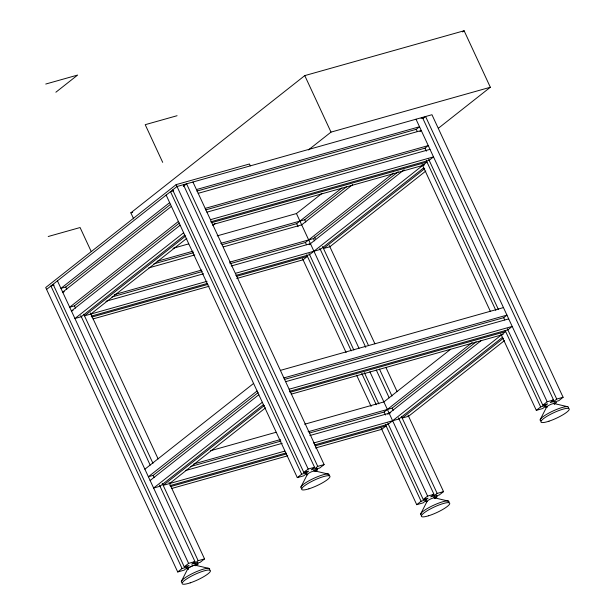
<?xml version="1.0" encoding="UTF-8"?>
<svg xmlns="http://www.w3.org/2000/svg" width="615" height="615" viewBox="0 0 615 615"><rect width="100%" height="100%" fill="white"/><g stroke="black" fill="none" stroke-linecap="round" stroke-linejoin="round"><path stroke-width="0.92" d="M181.463 581.152L187.821 568.698M300.958 486.919L307.362 474.396M420.706 513.856L427.102 501.333M540.278 419.476L546.635 407.03M55.88 92.219L77.621 75.068L45.756 84.04M133.678 218.909L130.849 212.828L304.779 75.607L464.11 30.75L490.34 87.261L438.387 128.243M250.313 165.873L249.436 163.99L176.144 184.623L45.702 287.536L177.727 571.965L184.1 570.174L187.367 567.599M46.579 289.419L177.02 186.506L431.953 114.728L563.109 397.275L558.758 400.711L553.977 402.056M183.316 186.383L186.576 183.816L317.732 466.362L314.473 468.938L311.282 469.829L314.549 467.262L183.393 184.715M169.648 202.619L60.947 288.374L65.72 287.028L170.678 204.226M171.393 206.386L62.692 292.14L64.283 291.695M178.388 221.454L69.687 307.216L74.469 305.863L179.419 223.061M180.141 225.221L71.432 310.982L73.031 310.529M183.639 232.754L74.93 318.516L81.303 316.717L184.761 235.099M185.699 235.976L84.493 315.826L207.063 281.316M90.866 314.027L186.822 238.32M212.798 225.374L215.058 223.599M308.415 149.937L331.008 132.117L490.34 87.261M462.603 31.942L464.11 30.75M217.21 235.86L296.445 213.551L321.937 193.441M421.091 118.449L422.39 117.419L553.546 399.965L550.287 402.541L553.469 401.641L556.736 399.074L563.109 397.275M422.974 118.58L425.58 116.527L556.736 399.074M222.053 244.67L296.684 223.66L341.925 187.967M196.877 191.088L416.255 129.319L419.515 126.752L196.446 189.551M220.708 243.394L304.725 219.739L346.706 186.622M352.672 184.631L301.696 224.852L223.383 246.899M419.96 131.549L421.267 130.518L198.199 193.325M229.879 263.766L305.424 242.495L393.4 173.092M205.618 209.923L424.996 148.161L428.263 145.586L205.195 208.393M229.457 262.228L313.466 238.574L398.182 171.746M309.13 244.716L404.147 169.755M423.758 167.81L320.307 249.429L235.622 273.275M424.696 168.687L323.498 248.529L329.871 246.738L425.826 171.031M144.879 469.207L253.588 383.445M257.085 390.979L148.376 476.74L153.158 475.395L258.115 392.593M150.129 480.507L258.83 394.745M262.328 402.287L153.627 488.041L160 486.25L263.451 404.632M264.389 405.508L163.183 485.35L284.783 451.118M169.556 483.559L265.519 407.853M450.603 349.274L383.883 401.918L304.61 424.235M177.727 571.965L182.078 568.537L186.86 567.191L189.036 565.477L184.254 566.822L53.098 284.268M184.254 566.822L188.597 563.386L194.97 561.595L159.462 485.089M166.15 195.078L297.306 477.632L301.65 474.196L306.431 472.85L308.607 471.136L303.825 472.481L172.669 189.935M303.825 472.481L308.177 469.053L314.549 467.262M309.453 433.045L384.121 412.027L472.097 342.617M284.315 379.455L503.693 317.686L506.952 315.118L283.884 377.918M194.97 561.595L191.711 564.17L194.901 563.271L198.161 560.696L204.534 558.904L169.017 482.398M306.939 473.266L303.679 475.833L297.306 477.632M308.107 431.768L392.162 408.106L476.125 341.863M195.839 565.762L198.015 564.047L197.207 562.31M204.534 558.904L200.183 562.333L195.409 563.678M315.41 471.428L317.586 469.714L316.779 467.977M192.949 182.017L324.105 464.571L319.762 468L314.98 469.345M387.827 414.249L481.337 340.472M502.455 337.335L398.997 418.961L313.358 443.069M503.393 338.219L402.187 418.062L408.56 416.263L504.515 340.564M381.215 428.171L416.732 504.677L421.083 501.24L425.857 499.895L428.032 498.181L423.251 499.526L387.742 423.02M423.251 499.526L427.602 496.097L433.975 494.306L398.459 417.8M500.795 333.837L536.303 410.336L540.654 406.907L545.428 405.562L547.604 403.847L542.822 405.193L507.313 328.687M542.822 405.193L547.173 401.764L553.546 399.965M426.364 500.31L423.105 502.878L416.732 504.677M433.975 494.306L430.715 496.874L433.898 495.982L437.157 493.407L443.538 491.616L408.022 415.11M545.936 405.969L542.676 408.545L536.303 410.336M547.166 406.615L545.866 407.645L545.059 405.908M434.836 498.473L437.011 496.759L436.204 495.021M443.538 491.616L439.187 495.044L434.405 496.39M554.407 404.14L556.583 402.425L554.192 403.094M177.074 115.712L145.209 124.684L162.691 162.36M173.684 190.758L170.493 191.649L301.65 474.196M130.849 212.828L132.694 212.306M48.216 236.506L80.081 227.535L91.205 251.512M206.94 212.16L430.008 149.353M210.438 219.693L433.506 156.887L429.155 160.315L210.699 221.823M211.291 222.761L426.987 162.037L309.583 254.656L235.883 275.405M212.475 224.636L424.458 164.951M172.992 248.306L188.651 243.901M54.112 285.091L50.922 285.983L182.078 568.537M157.14 261.29L193.072 251.174M153.881 263.866L193.494 252.711M148.753 267.909L194.817 254.941M114.29 294.654L201.812 270.008M111.953 296.968L202.243 271.546M105.903 301.273L203.565 273.775M231.202 265.995L310.437 243.686M91.235 316.133L207.317 283.446M91.827 317.071L207.908 284.384M236.468 276.343L307.415 256.37L303.064 259.799L236.729 278.472M93.003 318.939L209.092 286.259M280.386 370.384L503.454 307.585M285.637 381.684L508.705 318.885M289.135 389.218L512.203 326.419L507.852 329.848L289.396 391.355M289.98 392.293L505.676 331.562L388.28 424.181L314.534 444.945M291.164 394.161L503.147 334.483M210.591 450.703L276.035 432.284M193.81 463.948L280.455 439.556M190.55 466.524L280.878 441.093M185.423 470.575L282.2 443.323M309.86 435.535L390.725 412.773M169.817 485.689L285.96 452.986M170.409 486.626L286.552 453.924M315.126 445.883L386.105 425.895L381.754 429.332L315.387 448.012M171.593 488.502L287.735 455.8M317.732 466.362L324.105 464.571M313.604 470.836L317.586 469.714M194.824 564.947L198.015 564.047M433.829 497.658L437.011 496.759M554.138 403.555L567.691 406.715M434.474 497.835L448.373 501.079M314.726 470.898L328.625 474.142M195.324 565.231L209.023 568.429M552.662 399.904L553.469 401.641M416.017 119.218L547.173 401.764M416.255 129.319L417.308 131.587M424.996 148.161L426.395 151.175M503.693 317.686L504.738 319.946M428.617 159.162L498.434 309.56M426.233 160.423L495.859 310.406M505.138 330.401L540.654 406.907M422.098 164.305L490.301 311.228M304.779 75.607L331.008 132.117M329.332 245.577L374.927 343.816M385.828 367.293L397.129 391.632M322.552 246.5L368.554 345.615M379.455 369.085L391.963 396.037M401.434 416.447L437.157 493.407M314.526 236.967L315.334 238.705M319.769 248.268L365.771 347.383M376.265 369.984L389.18 397.805M433.091 494.237L433.898 495.982M304.725 219.739L305.77 222M313.466 238.574L314.519 240.834M392.162 408.106L393.208 410.366M296.445 213.551L358.999 348.305M369.892 371.775L427.602 496.097M425.05 498.158L425.857 499.895M425.48 500.241L426.287 501.986M296.684 223.66L298.083 226.674M305.424 242.495L306.478 244.755M384.121 412.027L385.52 415.04M309.045 253.495L353.84 349.997M364.334 372.598L378.863 403.894M306.662 254.756L351.265 350.842M361.758 373.443L376.288 404.739M385.351 424.281L421.083 501.24M302.526 258.638L346.107 352.533M356.6 375.135L371.129 406.438M176.144 184.623L308.177 469.053M305.624 471.113L306.431 472.85M306.055 473.196L306.862 474.941M90.328 312.866L158.124 458.921M83.74 314.211L152.966 463.326M162.245 483.321L198.161 560.696M80.765 315.557L150.183 465.094M194.094 561.533L194.901 563.271M65.72 287.028L66.774 289.288M74.469 305.863L75.514 308.123M153.158 475.395L154.211 477.655M57.449 280.84L188.597 563.386M186.483 567.537L187.291 569.275M427.417 501.64A4.182 0.823 -24.9 0 1 430.792 498.903A4.182 0.823 -24.9 0 1 434.544 498.427M421.552 515.147A15.59 3.052 -24.9 0 1 433.452 505.315A15.59 3.052 -24.9 0 1 448.742 502.501M182.401 582.528A15.59 3.052 -24.9 0 1 194.102 572.719A15.59 3.052 -24.9 0 1 209.423 569.936M188.459 569.036A4.22 0.83 -24.9 0 1 190.927 566.546A4.182 0.823 -24.9 0 1 195.37 565.662A4.22 0.83 -24.9 0 0 190.927 566.546A4.182 0.823 -24.9 0 0 188.505 569.013M541.015 420.829A15.59 3.052 -24.9 0 1 552.501 411.235A15.59 3.052 -24.9 0 1 568.437 407.853M547.089 407.368A4.182 0.823 -24.9 0 1 549.925 404.793A4.182 0.823 -24.9 0 1 554.153 404.009M301.865 488.218A15.59 3.052 -24.9 0 1 313.619 478.424A15.59 3.052 -24.9 0 1 328.994 475.564M307.792 474.749A4.22 0.83 -24.9 0 1 310.652 472.151A4.22 0.83 -24.9 0 1 314.926 471.359M428.647 515.754A15.59 3.052 -24.9 0 0 449.765 503.424A15.59 3.052 -24.9 0 0 428.286 510.104A15.59 3.052 -24.9 0 0 428.647 515.754M190.189 582.859A15.59 3.052 -24.9 0 0 210.438 570.597A15.59 3.052 -24.9 0 0 188.228 577.939A15.59 3.052 -24.9 0 0 190.189 582.859M549.003 421.183A15.59 3.052 -24.9 0 0 569.252 408.921A15.59 3.052 -24.9 0 0 547.043 416.263A15.59 3.052 -24.9 0 0 549.003 421.183M308.899 488.817A15.59 3.052 -24.9 0 0 330.017 476.487A15.59 3.052 -24.9 0 0 308.538 483.167A15.59 3.052 -24.9 0 0 308.899 488.817"/></g></svg>
